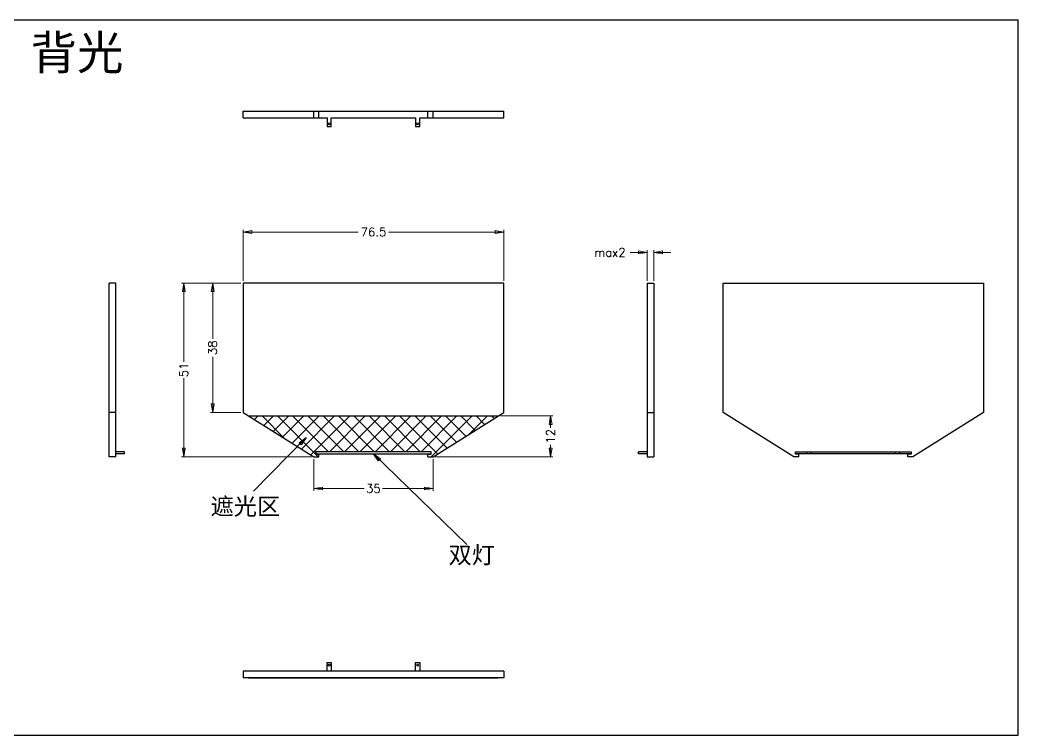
# Model space of a CAD drawing. Header units: millimetres. Extents: x 4030 to 7017, y -668 to -190.
# Drawn here: x 4925.1 to 5218.2, y -400.4 to -190.4 of the extents above; entities that cross this region are included whole.
import ezdxf

# ---------------------------------------------------------------- set-up
doc = ezdxf.new("R2010")
doc.units = ezdxf.units.MM
doc.header["$LTSCALE"] = 16.335
doc.header["$PDMODE"] = 3
doc.header["$PDSIZE"] = 8
doc.layers.get('0').update_dxf_attribs({"linetype": 'CONTINUOUS'})
doc.layers.get('Defpoints').update_dxf_attribs({"linetype": 'CONTINUOUS'})
doc.styles.add('ROMANC', font='romanc.shx', dxfattribs={"bigfont": 'gbcbig.shx'})
doc.styles.get("Standard").update_dxf_attribs({"font": 'isonormlt-regular.ttf'})
doc.dimstyles.new('YanXiu', dxfattribs={"dimtxt": 2.5, "dimasz": 2.5, "dimexe": 0.66, "dimexo": 0.66, "dimgap": 0.66, "dimtad": 0, "dimdsep": 46, "dimtxsty": 'ROMANC', "dimblk": 'CLOSED', "dimcen": 0, "dimclrd": 3, "dimclre": 9, "dimclrt": 42, "dimazin": 2, "dimtfac": 1, "dimtofl": 0, "dimtmove": 0, "dimatfit": 3, "dimldrblk": 'CLOSED', "dimfxl": 1, "dimlwd": 5, "dimlwe": 5, "dimarcsym": 0})

# ---------------------------------------------------------------- blocks, each defined once
blk = doc.blocks.new('_Closed')
at = {"color": 0, "linetype": 'ByBlock', "lineweight": -2}
for p, q in [((-1, 0.17), (0, 0)), ((-1, 0.17), (-1, -0.17)), ((0, 0), (-1, -0.17)), ((0, 0), (-1, 0))]:
    blk.add_line(p, q, dxfattribs=at)
blk = doc.blocks.new('*D14')
at = {"color": 9, "lineweight": 5, "transparency": 16777216}
for p, q in [((4990.67, -267.01), (4990.67, -252)), ((5067.17, -267.01), (5067.17, -252))]:
    blk.add_line(p, q, dxfattribs=at)
at = {"color": 3, "lineweight": 5, "transparency": 16777216}
for p, q in [((4993.17, -252.66), (5024.45, -252.66)), ((5064.67, -252.66), (5033.39, -252.66))]:
    blk.add_line(p, q, dxfattribs=at)
at = {"layer": 'Defpoints', "color": 0, "transparency": 16777216}
for p in [(4990.67, -252.66), (4990.67, -267.67), (5067.17, -267.67)]:
    blk.add_point(p, dxfattribs=at)
at = {"color": 3, "lineweight": 5, "transparency": 16777216, "xscale": 2.5, "yscale": 2.5, "zscale": 2.5, "rotation": 180}
blk.add_blockref('_Closed', (4990.67, -252.66), dxfattribs=at)
at = {"color": 3, "lineweight": 5, "transparency": 16777216, "xscale": 2.5, "yscale": 2.5, "zscale": 2.5}
blk.add_blockref('_Closed', (5067.17, -252.66), dxfattribs=at)
at = {"color": 42, "transparency": 16777216, "insert": (5028.92, -252.66), "char_height": 2.5, "attachment_point": 5, "style": 'ROMANC'}
blk.add_mtext('76.5', dxfattribs=at)
blk = doc.blocks.new('*D15')
at = {"color": 9, "lineweight": 5, "transparency": 16777216}
for p, q in [((5066.23, -306.67), (5081.6, -306.67)), ((5047.08, -318.67), (5081.6, -318.67))]:
    blk.add_line(p, q, dxfattribs=at)
at = {"color": 3, "lineweight": 5, "transparency": 16777216}
for p, q in [((5080.94, -309.17), (5080.94, -310.17)), ((5080.94, -316.17), (5080.94, -315.18))]:
    blk.add_line(p, q, dxfattribs=at)
at = {"layer": 'Defpoints', "color": 0, "transparency": 16777216}
for p in [(5065.57, -306.67), (5046.42, -318.67), (5080.94, -318.67)]:
    blk.add_point(p, dxfattribs=at)
at = {"color": 3, "lineweight": 5, "transparency": 16777216, "xscale": 2.5, "yscale": 2.5, "zscale": 2.5}
for p, rotation in [((5080.94, -306.67), 90), ((5080.94, -318.67), 270)]:
    blk.add_blockref('_Closed', p, dxfattribs=dict(at, rotation=rotation))
at = {"color": 42, "transparency": 16777216, "insert": (5080.94, -312.67), "char_height": 2.5, "attachment_point": 5, "rotation": 90, "style": 'ROMANC'}
blk.add_mtext('12', dxfattribs=at)
blk = doc.blocks.new('*D16')
at = {"color": 9, "lineweight": 5, "transparency": 16777216}
for p, q in [((4990.01, -267.67), (4981.04, -267.67)), ((4990.01, -305.67), (4981.04, -305.67))]:
    blk.add_line(p, q, dxfattribs=at)
at = {"color": 3, "lineweight": 5, "transparency": 16777216}
for p, q in [((4981.7, -270.17), (4981.7, -283.99)), ((4981.7, -303.17), (4981.7, -289.36))]:
    blk.add_line(p, q, dxfattribs=at)
at = {"layer": 'Defpoints', "color": 0, "transparency": 16777216}
for p in [(4990.67, -267.67), (4981.7, -305.67), (4990.67, -305.67)]:
    blk.add_point(p, dxfattribs=at)
at = {"color": 3, "lineweight": 5, "transparency": 16777216, "xscale": 2.5, "yscale": 2.5, "zscale": 2.5}
for p, rotation in [((4981.7, -267.67), 90), ((4981.7, -305.67), 270)]:
    blk.add_blockref('_Closed', p, dxfattribs=dict(at, rotation=rotation))
at = {"color": 42, "transparency": 16777216, "insert": (4981.7, -286.67), "char_height": 2.5, "attachment_point": 5, "rotation": 90, "style": 'ROMANC'}
blk.add_mtext('38', dxfattribs=at)
blk = doc.blocks.new('*D17')
at = {"color": 9, "lineweight": 5, "transparency": 16777216}
for p, q in [((5011.42, -319.33), (5011.42, -328.66)), ((5046.42, -319.33), (5046.42, -328.66))]:
    blk.add_line(p, q, dxfattribs=at)
at = {"color": 3, "lineweight": 5, "transparency": 16777216}
for p, q in [((5013.92, -328), (5026.23, -328)), ((5043.92, -328), (5031.6, -328))]:
    blk.add_line(p, q, dxfattribs=at)
at = {"layer": 'Defpoints', "color": 0, "transparency": 16777216}
for p in [(5011.42, -318.67), (5046.42, -318.67), (5046.42, -328)]:
    blk.add_point(p, dxfattribs=at)
at = {"color": 3, "lineweight": 5, "transparency": 16777216, "xscale": 2.5, "yscale": 2.5, "zscale": 2.5, "rotation": 180}
blk.add_blockref('_Closed', (5011.42, -328), dxfattribs=at)
at = {"color": 3, "lineweight": 5, "transparency": 16777216, "xscale": 2.5, "yscale": 2.5, "zscale": 2.5}
blk.add_blockref('_Closed', (5046.42, -328), dxfattribs=at)
at = {"color": 42, "transparency": 16777216, "insert": (5028.92, -328), "char_height": 2.5, "attachment_point": 5, "style": 'ROMANC'}
blk.add_mtext('35', dxfattribs=at)
blk = doc.blocks.new('*D6')
at = {"color": 9, "lineweight": 5, "transparency": 16777216}
for p, q in [((4990.01, -267.67), (4972.56, -267.67)), ((5010.76, -318.67), (4972.56, -318.67))]:
    blk.add_line(p, q, dxfattribs=at)
at = {"color": 3, "lineweight": 5, "transparency": 16777216}
for p, q in [((4973.22, -270.17), (4973.22, -290.79)), ((4973.22, -316.17), (4973.22, -295.56))]:
    blk.add_line(p, q, dxfattribs=at)
at = {"layer": 'Defpoints', "color": 0, "transparency": 16777216}
for p in [(4990.67, -267.67), (4973.22, -318.67), (5011.42, -318.67)]:
    blk.add_point(p, dxfattribs=at)
at = {"color": 3, "lineweight": 5, "transparency": 16777216, "xscale": 2.5, "yscale": 2.5, "zscale": 2.5}
for p, rotation in [((4973.22, -267.67), 90), ((4973.22, -318.67), 270)]:
    blk.add_blockref('_Closed', p, dxfattribs=dict(at, rotation=rotation))
at = {"color": 42, "transparency": 16777216, "insert": (4973.22, -293.17), "char_height": 2.5, "attachment_point": 5, "rotation": 90, "style": 'ROMANC'}
blk.add_mtext('51', dxfattribs=at)
blk = doc.blocks.new('*D18')
at = {"color": 3, "lineweight": 5, "transparency": 16777216}
for p, q in [((5106.78, -258.66), (5104.28, -258.66)), ((5113.78, -258.66), (5116.28, -258.66))]:
    blk.add_line(p, q, dxfattribs=at)
at = {"color": 9, "lineweight": 5, "transparency": 16777216}
for p, q in [((5109.28, -267.01), (5109.28, -258)), ((5111.28, -267.01), (5111.28, -258))]:
    blk.add_line(p, q, dxfattribs=at)
at = {"layer": 'Defpoints', "color": 0, "transparency": 16777216}
for p in [(5109.28, -258.66), (5109.28, -267.67), (5111.28, -267.67)]:
    blk.add_point(p, dxfattribs=at)
at = {"color": 3, "lineweight": 5, "transparency": 16777216, "xscale": 2.5, "yscale": 2.5, "zscale": 2.5}
blk.add_blockref('_Closed', (5109.28, -258.66), dxfattribs=at)
at = {"color": 3, "lineweight": 5, "transparency": 16777216, "xscale": 2.5, "yscale": 2.5, "zscale": 2.5, "rotation": 180}
blk.add_blockref('_Closed', (5111.28, -258.66), dxfattribs=at)
at = {"color": 42, "transparency": 16777216, "insert": (5098.39, -258.66), "char_height": 2.5, "attachment_point": 5, "style": 'ROMANC'}
blk.add_mtext('max2', dxfattribs=at)

msp = doc.modelspace()

# ---------------------------------------------------------------- hatches: boundary and pattern name
h = msp.add_hatch()
h.set_pattern_fill('ANSI37', color=256)
h.set_pattern_definition([(45, (4030.2437, -400.389), (-2.245064, 2.245064), []), (135, (4030.2437, -400.389), (-2.245064, -2.245064), [])])
h.paths.add_polyline_path([(5065.572, -306.675), (4992.264, -306.675), (5011.418, -318.675), (5012.918, -318.675), (5012.918, -317.875), (5011.918, -317.875), (5011.918, -317.175), (5045.918, -317.175), (5045.918, -317.875), (5044.918, -317.875), (5044.918, -318.675), (5046.418, -318.675)])

# ---------------------------------------------------------------- linework, layer by layer
at = {"color": 7, "linetype": 'Continuous'}
for p, q in [((4921.244, -190.389), (5218.244, -190.389)), ((5218.244, -400.389), (5218.244, -190.389)), ((4990.668, -219.152), (4990.668, -217.152)), ((4990.668, -217.152), (4992.264, -217.152)), ((4990.668, -219.152), (5015.318, -219.152)), ((4992.264, -217.152), (4992.264, -217.132)), ((4992.264, -217.132), (5065.572, -217.132)), ((5011.418, -219.152), (5011.418, -217.132)), ((5012.918, -219.152), (5012.918, -217.132)), ((5012.918, -217.152), (5044.918, -217.152)), ((5015.318, -219.152), (5015.318, -221.652)), ((5016.518, -221.652), (5016.518, -219.152)), ((5016.518, -219.152), (5041.318, -219.152)), ((5041.318, -219.152), (5041.318, -221.652)), ((5042.518, -219.152), (5067.168, -219.152)), ((5042.518, -221.652), (5042.518, -219.152)), ((5044.918, -219.152), (5044.918, -217.132)), ((5046.418, -219.152), (5046.418, -217.132)), ((5065.572, -217.152), (5065.572, -217.132)), ((5065.572, -217.152), (5067.168, -217.152)), ((5067.168, -219.152), (5067.168, -217.152)), ((5015.318, -221.652), (5016.518, -221.652)), ((5041.318, -221.652), (5042.518, -221.652)), ((4951.282, -306.675), (4951.282, -267.675)), ((4953.282, -267.675), (4951.282, -267.675)), ((4953.282, -318.675), (4953.282, -267.675)), ((4990.668, -267.675), (4990.668, -305.675)), ((5067.168, -267.675), (4990.668, -267.675)), ((5067.168, -305.675), (5067.168, -267.675)), ((5109.284, -267.675), (5109.284, -318.675)), ((5109.284, -267.675), (5111.284, -267.675)), ((5111.284, -267.675), (5111.284, -306.675)), ((5131.627, -305.675), (5131.627, -267.675)), ((5131.627, -267.675), (5208.127, -267.675)), ((5208.127, -267.675), (5208.127, -305.675)), ((4951.262, -318.675), (4951.262, -306.675)), ((4951.282, -306.675), (4951.262, -306.675)), ((4953.282, -305.675), (4951.282, -305.675)), ((4990.668, -305.675), (5011.418, -318.675)), ((4992.264, -306.675), (5065.572, -306.675)), ((5046.418, -318.675), (5067.168, -305.675)), ((5109.284, -305.675), (5111.284, -305.675)), ((5111.284, -306.675), (5111.304, -306.675)), ((5111.304, -306.675), (5111.304, -318.675)), ((5152.377, -318.675), (5131.627, -305.675)), ((5208.127, -305.675), (5187.377, -318.675)), ((4953.282, -318.675), (4951.262, -318.675)), ((4955.782, -317.225), (4953.282, -317.225)), ((4955.782, -317.825), (4953.282, -317.825)), ((4955.782, -317.825), (4955.782, -317.225)), ((5011.418, -318.675), (5012.918, -318.675)), ((5011.918, -317.175), (5011.918, -317.875)), ((5045.918, -317.175), (5011.918, -317.175)), ((5011.918, -317.875), (5012.918, -317.875)), ((5011.968, -317.225), (5011.968, -317.825)), ((5045.868, -317.225), (5011.968, -317.225)), ((5011.968, -317.825), (5045.868, -317.825)), ((5012.918, -318.675), (5012.918, -317.875)), ((5044.918, -317.875), (5045.918, -317.875)), ((5044.918, -318.675), (5044.918, -317.875)), ((5044.918, -318.675), (5046.418, -318.675)), ((5045.868, -317.825), (5045.868, -317.225)), ((5045.918, -317.875), (5045.918, -317.175)), ((5109.284, -317.225), (5106.784, -317.225)), ((5106.784, -317.825), (5106.784, -317.225)), ((5109.284, -317.825), (5106.784, -317.825)), ((5109.284, -318.675), (5111.304, -318.675)), ((5153.877, -318.675), (5152.377, -318.675)), ((5152.877, -317.875), (5152.877, -317.175)), ((5152.877, -317.175), (5186.877, -317.175)), ((5153.877, -317.875), (5152.877, -317.875)), ((5152.927, -317.825), (5152.927, -317.225)), ((5152.927, -317.225), (5186.827, -317.225)), ((5186.827, -317.825), (5152.927, -317.825)), ((5153.877, -318.675), (5153.877, -317.875)), ((5156.277, -317.825), (5156.277, -317.225)), ((5157.477, -317.825), (5157.477, -317.225)), ((5182.277, -317.825), (5182.277, -317.225)), ((5183.477, -317.825), (5183.477, -317.225)), ((5186.877, -317.875), (5185.877, -317.875)), ((5185.877, -318.675), (5185.877, -317.875)), ((5187.377, -318.675), (5185.877, -318.675)), ((5186.827, -317.225), (5186.827, -317.825)), ((5186.877, -317.175), (5186.877, -317.875)), ((5015.318, -381.61), (5015.318, -379.11)), ((5015.318, -379.11), (5016.518, -379.11)), ((5016.518, -379.11), (5016.518, -381.61)), ((5041.318, -379.11), (5042.518, -379.11)), ((5041.318, -381.61), (5041.318, -379.11)), ((5042.518, -379.11), (5042.518, -381.61)), ((4990.668, -381.61), (4990.668, -383.61)), ((5067.168, -381.61), (4990.668, -381.61)), ((5067.168, -383.61), (4990.668, -383.61)), ((4992.264, -383.61), (4992.264, -383.63)), ((4992.264, -383.63), (5065.572, -383.63)), ((5065.572, -383.61), (5065.572, -383.63)), ((5067.168, -381.61), (5067.168, -383.61)), ((4921.244, -400.389), (5218.244, -400.389))]:
    msp.add_line(p, q, dxfattribs=at)
for centre in [(5015.918, -220.892), (5041.918, -220.892), (5015.918, -379.87), (5041.918, -379.87)]:
    msp.add_circle(centre, 0.25, dxfattribs=at)

# ---------------------------------------------------------------- texts
at = {"color": 1, "attachment_point": 1}
for s, insert, char_height in [('{\\fSimSun|b0|i0|c134|p2;背光}', (4928.217, -194.966), 10), ('{\\fSimSun|b0|i0|c134|p2;遮光区}', (4981.074, -330.744), 5), ('{\\fSimSun|b0|i0|c134|p2;双灯}', (5050.97, -345.024), 5)]:
    msp.add_mtext_dynamic_manual_height_columns(s, width=62.58798, gutter_width=1, heights=[0], dxfattribs=dict(at, insert=insert, char_height=char_height))

# ---------------------------------------------------------------- dimensions: what is measured, and where the dimension line sits
for base, p1, p2, picture, middle in [((4990.668, -252.658), (5067.168, -267.675), (4990.668, -267.675), '*D14', (5028.918, -252.658)), ((5046.418, -328.003), (5011.418, -318.675), (5046.418, -318.675), '*D17', (5028.918, -328.003))]:
    dim = msp.add_linear_dim(base=base, p1=p1, p2=p2, dimstyle='YanXiu')
    dim.commit()
    dim.dimension.update_dxf_attribs({"geometry": picture, "text_midpoint": middle})
dim = msp.add_linear_dim(base=(5109.284, -258.657), p1=(5111.284, -267.675), p2=(5109.284, -267.675), text='max<>', dimstyle='YanXiu')
dim.commit()
dim.dimension.update_dxf_attribs({"geometry": '*D18', "text_midpoint": (5098.386, -258.657)})
for base, p1, p2, picture, middle in [((4973.218, -318.675), (4990.668, -267.675), (5011.418, -318.675), '*D6', (4973.218, -293.175)), ((4981.705, -305.675), (4990.668, -267.675), (4990.668, -305.675), '*D16', (4981.705, -286.675)), ((5080.944, -318.675), (5065.572, -306.675), (5046.418, -318.675), '*D15', (5080.944, -312.675))]:
    dim = msp.add_linear_dim(base=base, p1=p1, p2=p2, angle=90, dimstyle='YanXiu')
    dim.commit()
    dim.dimension.update_dxf_attribs({"geometry": picture, "text_midpoint": middle})

# ---------------------------------------------------------------- leaders
for points in [[(5009.119, -313.044), (4993.659, -328.774)], [(5028.918, -317.825), (5056.301, -344.385)]]:
    msp.add_leader(points, dimstyle='YanXiu', override={"dimgap": 0.66, "dimtad": 0})

doc.saveas('drawing.dxf')
